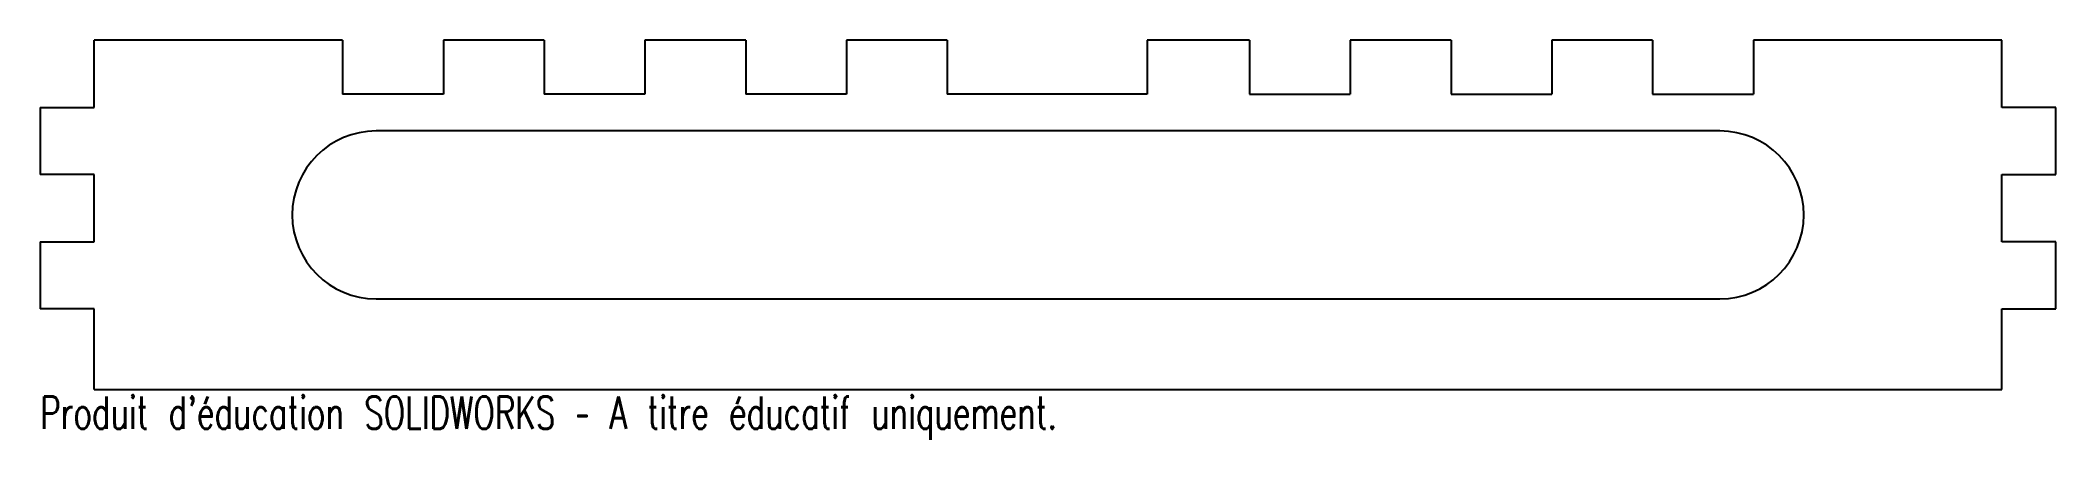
# Model space of a CAD drawing. Header units: millimetres. Extents: x -150 to 150, y -33 to 26.
import ezdxf

# ---------------------------------------------------------------- set-up
doc = ezdxf.new("R2010")
doc.units = ezdxf.units.MM
doc.styles.add('SLDTEXTSTYLE0', font='TXT', dxfattribs={"width": 0.7, "bigfont": 'bigfont'})

msp = doc.modelspace()

# ---------------------------------------------------------------- linework, layer by layer
at = {"color": 7, "linetype": 'Continuous', "lineweight": 25}
for p, q in [((-142, 16), (-142, 26)), ((-105, 26), (-142, 26)), ((-105, 26), (-105, 18)), ((-90, 26), (-90, 18)), ((-75, 26), (-90, 26)), ((-75, 26), (-75, 18)), ((-60, 26), (-60, 18)), ((-45, 26), (-60, 26)), ((-45, 26), (-45, 18)), ((-30, 26), (-30, 18)), ((-15, 26), (-30, 26)), ((-15, 26), (-15, 18)), ((14.78, 26), (14.78, 18)), ((30, 26), (14.78, 26)), ((30, 26), (30, 18)), ((45, 26), (45, 18)), ((60, 26), (45, 26)), ((60, 26), (60, 18)), ((75, 26), (75, 18)), ((90, 26), (75, 26)), ((90, 26), (90, 18)), ((105, 26), (105, 18)), ((142, 26), (105, 26)), ((142, 16), (142, 26)), ((-90, 18), (-105, 18)), ((-60, 18), (-75, 18)), ((-30, 18), (-45, 18)), ((14.78, 18), (-15, 18)), ((30, 18), (45, 18)), ((60, 18), (75, 18)), ((90, 18), (105, 18)), ((-150, 16), (-150, 6)), ((-150, 16), (-142, 16)), ((150, 16), (142, 16)), ((150, 6), (150, 16)), ((100, 12.5), (-100, 12.5)), ((-142, 6), (-150, 6)), ((-142, -4), (-142, 6)), ((142, 6), (150, 6)), ((142, -4), (142, 6)), ((-150, -4), (-150, -14)), ((-150, -4), (-142, -4)), ((150, -4), (142, -4)), ((150, -14), (150, -4)), ((-142, -14), (-150, -14)), ((-142, -26), (-142, -14)), ((-100, -12.5), (100, -12.5)), ((142, -14), (150, -14)), ((142, -26), (142, -14)), ((-142, -26), (142, -26))]:
    msp.add_line(p, q, dxfattribs=at)
for centre, start, end in [((-100, 0), 90, 270), ((100, 0), 270, 90)]:
    msp.add_arc(centre, 12.5, start, end, dxfattribs=at)

# ---------------------------------------------------------------- texts
at = {"color": 7, "linetype": 'Continuous', "insert": (-150, -27.02), "char_height": 4.8336, "attachment_point": 1, "style": 'SLDTEXTSTYLE0'}
msp.add_mtext("Produit d'éducation SOLIDWORKS – A titre éducatif uniquement.", dxfattribs=at)

doc.saveas('drawing.dxf')
